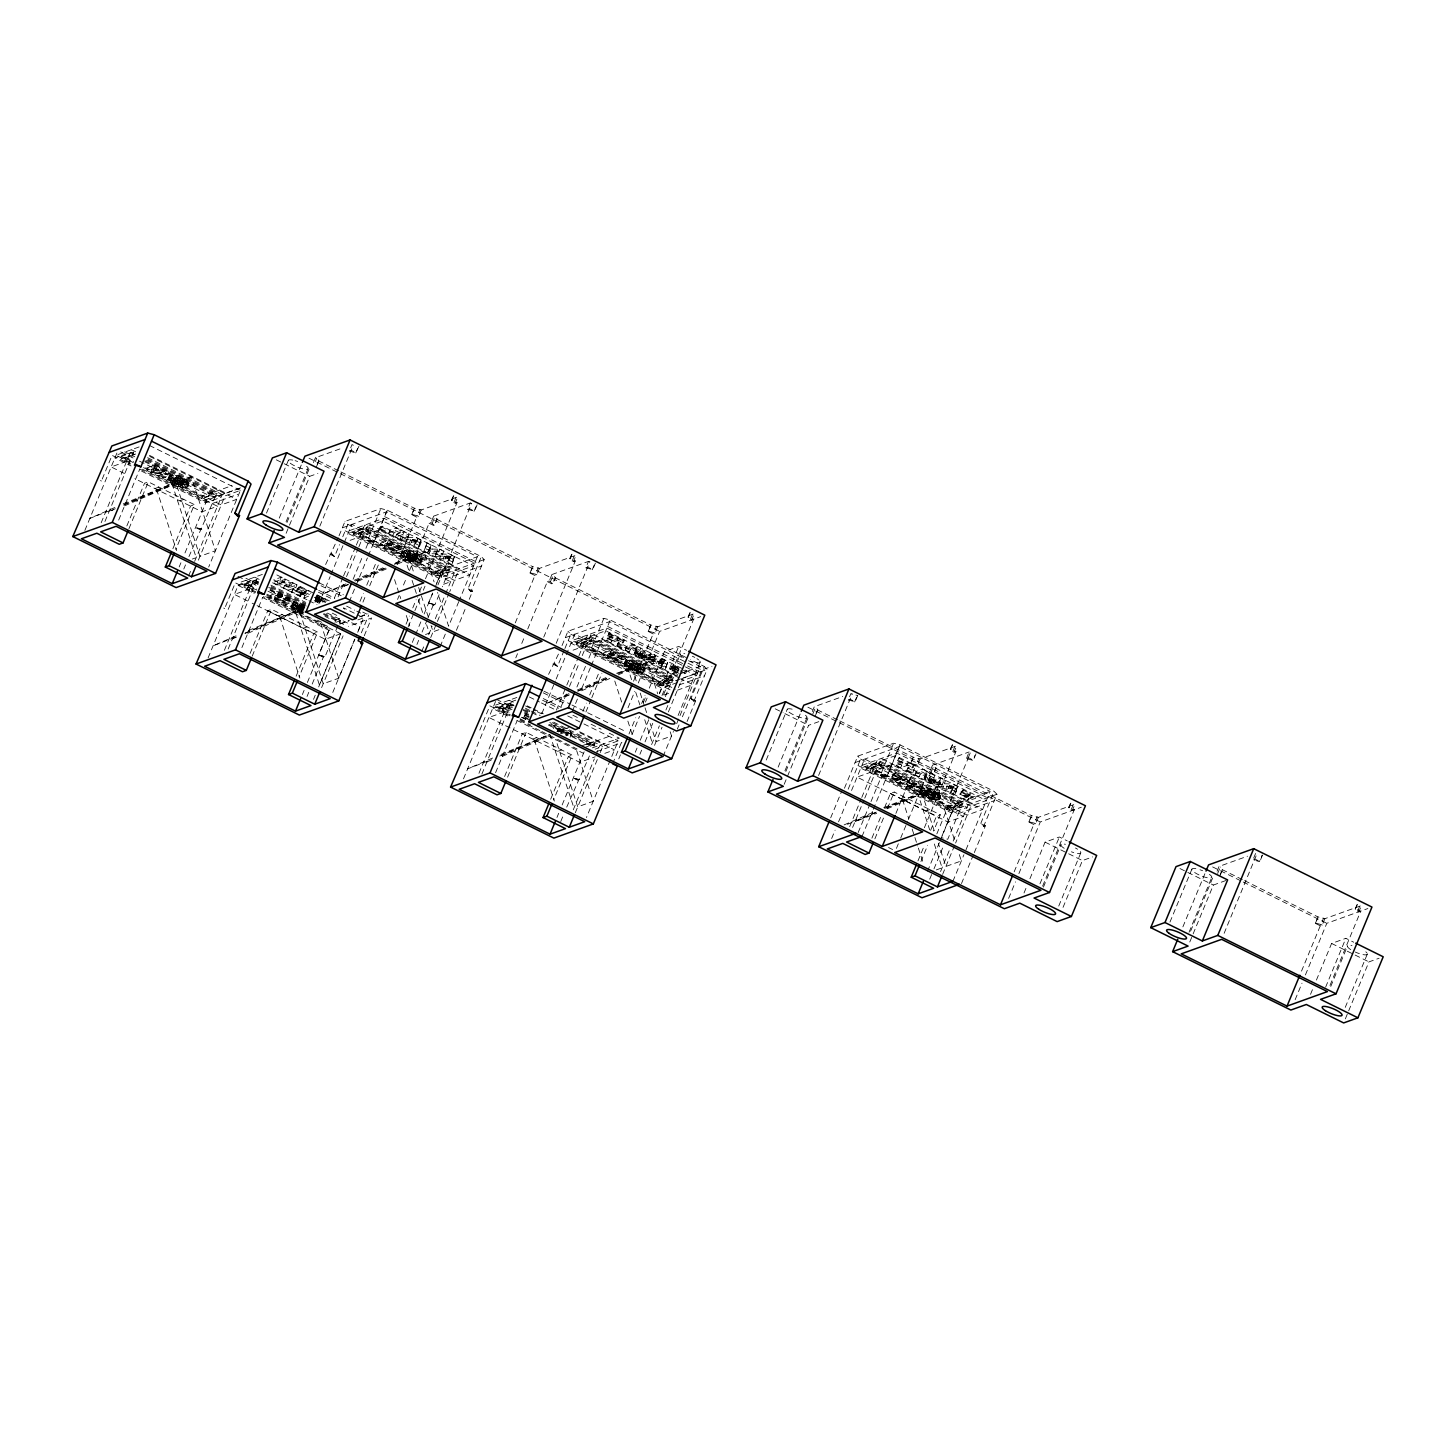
<?xml version="1.0" encoding="UTF-8"?>
<svg xmlns="http://www.w3.org/2000/svg" width="1456" height="1456" viewBox="0 0 1456 1456"><rect width="100%" height="100%" fill="white"/><g stroke="black" fill="none" stroke-linecap="round" stroke-linejoin="round"><path stroke-width="0.75" stroke-dasharray="5 3.75" d="M184.803 481.445L183.62 484.466C180.089 486.304 169.588 483.428 173.664 478.078C189.753 475.439 184.129 489.471 173.664 478.078M304.14 612.612C294.549 612.521 294.549 604.022 303.94 609.209M303.776 605.933C295.131 601.983 296.423 609.609 304.34 609.809M405.623 556.574C430.066 555.246 405.041 568.641 406.806 553.553C422.895 550.914 417.29 564.946 406.806 553.553M556.902 731.476C559.304 728.946 568.786 731.986 567.403 735.298M628.646 666.065L633.997 669.815L639.73 669.742C643.661 664.409 633.36 661.534 629.756 663.372L628.646 666.065L634.343 666.011L639.73 669.742M628.719 666.757L629.756 663.372M923.923 793.811C948.366 792.501 923.341 805.896 925.106 790.808C941.195 788.169 935.571 802.201 925.106 790.808M183.62 484.466L178.233 480.717L172.536 480.771M640.913 666.739L636.199 667.43L629.702 663.681M423.969 551.205L426.954 542.942L431.067 545.054L427.918 551.97L438.638 551.933L442.624 554.044L443.771 551.278L430.266 550.932L425.116 548.439L423.969 551.205L429.138 553.644L442.624 554.044M426.954 542.942L424.715 550.623M418.218 548.257L421.112 540.158L416.38 537.701L402.693 537.355L401.583 540.049L414.651 544.708L413.995 546.182L418.218 548.257L420.529 540.758M429.192 550.75L431.085 544.981M451.76 564.837L454.654 556.72L449.922 554.263L436.236 553.917L435.107 556.611L439.53 558.795L443.134 558.776L451.76 564.837L454.072 557.32M665.064 669.687L666.175 666.994L661.97 664.901L660.842 667.594L665.064 669.687L667.576 662.48L662.862 660.023L649.176 659.659L662.243 664.336M666.156 667.048L667.958 661.588L663.226 659.113L649.522 658.84L662.553 663.572L664.3 661.424L659.022 661.825M954.863 794.557L957.757 786.458L953.043 784.001L939.338 783.637L952.424 788.297L951.769 789.771L955.991 791.864L954.863 794.557L950.659 792.483L951.296 791.008L938.228 786.349L939.975 782.054L945.654 780.471L944.525 783.182C937.664 788.988 913.968 777.595 930.566 772.99L929.438 775.702L924.196 777.704M955.991 791.864L957.174 787.059M634.252 653.253L639.639 650.814L644.098 653.034L645.226 650.322C632.723 651.706 647.829 658.13 651.105 653.125L655.837 655.6L654.727 658.294C647.72 664.1 624.424 652.743 640.749 648.12L639.639 650.814M635.508 650.14C639.293 655.855 649.194 659.022 655.837 655.6M924.069 778.123L925.306 775.011M102.229 479.06L112.057 455.346L130.203 464.3M84.867 530.421L117.991 450.432M133.752 452.052L121.157 456.583L120.047 459.277L132.642 454.763M130.549 463.354L124.342 460.387L125.453 457.694L135.681 454.017M101.174 522.777L131.44 449.704L137.501 452.689M104.941 521.503L134.134 451.032M118.682 520.083L139.849 468.887M147.839 467.594L146.728 470.288L154.245 467.594L158.431 469.797L159.541 467.103L155.373 464.883L147.839 467.594L151.915 469.615L164.328 471.38L163.218 474.074L157.685 475.712L158.813 473.018L164.328 471.38M126.836 525.98L144.526 483.246L148.33 481.881L194.394 504.631L175.848 549.385M151.915 469.615L150.805 472.308L163.218 474.074M128.947 528.674L148.33 481.881M168.805 478.041C216.58 487.487 158.74 494.348 171.007 472.745L163.218 475.184L162.107 477.896L169.897 475.457L165.438 473.127L152.734 471.38L153.863 468.686L159.541 467.103M154.245 467.594L155.373 464.883M165.438 473.127L166.566 470.434L171.007 472.745M167.931 478.897C170.552 470.215 192.356 478.951 187.951 486.832M168.041 479.497L169.296 475.712M168.532 480.207L170.88 475.147M169.387 481.026L170.516 478.332L169.151 476.804M170.953 477.823L172.081 475.129M170.643 481.936L171.753 479.242L170.516 478.332M172.372 477.968L173.501 475.275M172.463 481.099L173.592 478.387M172.263 482.919L175.102 475.602M172.955 481.9L174.065 479.206M173.519 482.391L175.557 477.386M175.23 480.098L176.868 476.094M174.338 482.919L175.466 480.225M174.283 483.974L175.393 481.281L171.753 479.242M176.14 480.189L177.25 477.495M175.43 483.501L176.558 480.808M177.141 480.407L178.797 476.749M176.394 484.957L177.814 481.39M178.233 480.717L179.361 478.023M177.887 484.52L178.997 481.827M179.416 481.153L180.835 477.568M178.433 485.776L180.089 482.136M180.69 481.736L181.818 479.042M179.98 485.048L181.108 482.336M181.836 481.263L182.965 478.569M180.362 486.45L182.91 479.625M181.691 485.139L183.747 480.152M183.201 483.337L184.311 480.644M182.146 486.941L184.967 479.625M183.547 483.774L184.675 481.081M183.747 487.269L184.876 484.575L189.335 483.647M185.494 483.301L186.605 480.607M185.185 487.414L186.295 484.721M186.732 484.211L187.86 481.517M186.386 487.396L187.496 484.702M187.606 485.03L188.716 482.336M187.314 487.196L189.207 483.046M172.882 548.73L190.59 505.996L194.394 504.631M217.144 493.256L204.55 497.77L203.421 500.482L216.016 495.95L217.144 493.256L147.984 459.095M179.179 566.948L180.908 562.78M184.985 552.952L209.518 493.711L231.959 485.631M212.849 492.146L202.621 495.804L201.51 498.516L211.721 494.84L212.849 492.146L147.857 460.041M183.802 569.005L185.513 564.873M188.934 556.611L215.142 496.987L240.477 487.887M188.57 576.012L191.173 569.751M194.631 561.397L222.295 494.585M198.38 560.16L224.988 495.914L240.44 490.363L208.681 567.039M225.48 606.533L235.308 582.8L255.492 592.774M266.503 513.094L288.415 460.187M208.081 657.948L238.129 585.421L253.581 579.87L257.603 581.854M257.002 579.524L244.408 584.056L243.279 586.75L255.874 582.218M255.765 591.791L247.593 587.86L248.703 585.166L258.913 581.49M224.388 650.322L253.581 579.87M279.261 518.136L301.501 464.446M228.192 648.957L257.366 578.505M257.803 584.184L258.549 582.382L248.321 586.058M286.049 521.812L307.962 468.905M286.978 522.486L310.019 466.903M313.44 462.553L315.424 457.73L341.869 448.23M315.351 461.552L316.68 458.349L315.424 457.73M286.14 533.296L309.728 476.33L317.881 473.4M317.171 464.082L318.973 460.697L316.68 458.349M316.316 467.121L318.973 460.697M241.914 647.556L262.517 597.815M271.089 595.067L269.979 597.761L277.495 595.049L281.681 597.269L282.792 594.558L278.606 592.355L271.089 595.067L275.166 597.069L287.578 598.853L286.468 601.546L280.935 603.184L282.045 600.473L287.578 598.853M277.805 581.927L273.728 579.907L281.245 577.195L285.431 579.415L284.302 582.109L280.134 579.907L272.6 582.6L276.676 584.62L277.805 581.927L290.217 583.692L289.107 586.386L283.574 588.024L284.684 585.33L290.217 583.692M279.752 580.999L292.438 582.746L296.897 585.075L295.768 587.769L291.327 585.439L278.624 583.692L279.752 580.999L285.431 579.415M280.134 579.907L281.245 577.195M250.086 653.453L267.777 610.719L271.58 609.354L317.626 632.104L299.099 676.858M275.166 597.069L274.056 599.781L286.468 601.546M252.197 656.146L271.58 609.354M306.197 606.024L288.688 600.6L275.985 598.853L277.113 596.141L282.792 594.558M277.495 595.049L278.606 592.355M283.574 588.024L287.979 590.208L289.107 587.496L296.897 585.075M291.327 585.439L292.438 582.746M291.164 606.369L294.258 600.218L286.468 602.657L285.34 605.35C293.566 598.07 294.694 610.683 304.723 611.211L303.612 613.922L293.894 609.409L291.291 606.97L292.547 603.184M358.904 446.337L355.774 452.943L349.367 450.996L352.024 444.571L353.28 445.19L319.701 526.508M291.491 591.937L293.384 588.661L301.447 592.628L303.667 591.737L302.557 594.448L300.318 595.34L291.491 591.937L303.849 598.034L309.837 595.686M288.688 600.6L289.799 597.906L294.258 600.218M292.274 591.354L293.384 588.661M295.932 591.172L298.098 588.097L304.723 591.373L306.67 590.827L305.56 593.538L303.612 594.066L295.932 591.172L302.557 594.448M296.988 590.79L298.098 588.097M305.56 593.538L297.898 589.753L299.008 587.041L310.801 591.919M291.291 606.97L292.401 604.276M300.136 586.641L297.898 589.753M355.774 452.943L357.776 448.12M291.782 607.68L294.112 602.62M292.638 608.499L293.748 605.805M292.055 605.514L294.203 605.296L295.313 602.584M293.894 609.409L295.004 606.697M294.203 605.296L295.623 605.441L296.733 602.748M300.318 595.34L301.447 592.628M300.864 595.049L301.993 592.355M295.714 608.553L296.897 605.55M295.859 608.936L298.353 603.075M295.513 610.392L297.315 606.661M296.769 609.846L298.808 604.859M303.612 594.066L304.723 591.373M298.48 607.552L300.118 603.567M297.588 610.392L298.698 607.68M304.686 593.684L305.796 590.972M297.534 611.447L298.644 608.754M299.39 607.662L300.5 604.968M303.849 598.034L304.959 595.34L310.965 592.992M298.68 610.974L299.809 608.28M300.391 607.862L301.501 605.168M295.623 605.441L300.937 606.915L302.047 604.222M299.954 611.556L301.064 608.845M299.645 612.43L300.755 609.736M301.483 608.189L302.593 605.478M301.137 611.993L302.247 609.281M302.666 608.626L304.086 605.041M301.683 613.249L303.339 609.609M325.616 564.528L338.229 537.755M339.048 535.772L344.981 521.448L380.871 508.544L387.332 510.201L481.299 556.629L484.175 559.577L470.87 591.7L467.995 588.752L481.299 556.629M314.259 597.451L315.552 597.852L316.68 595.158L327.982 600.491L322.286 602.129M315.37 599.726L316.826 596.669L318.755 596.887L322.286 598.434L321.175 601.128L318.518 601.91L315.37 599.726L321.175 601.128M315.77 600.272L316.48 597.015M318.609 599.581L315.679 600.636L314.569 603.33L317.481 602.274L318.609 599.581L315.297 597.815M316.516 599.326L318.081 595.686M329.893 554.208L334.571 556.52L339.485 544.653M342.761 536.754L347.875 524.397L344.981 521.448M316.862 601L318.755 596.887M325.634 602.529L318.5 599.017L319.61 596.305M318.882 600.036L319.992 597.324M318.518 601.91L319.647 599.199L322.286 598.434M318.882 603.821L330.112 576.667M330.985 574.574L343.452 544.471M344.308 542.415L351.806 524.306L444.881 570.315L445.991 567.622L435.763 571.28L358.613 533.169L357.484 535.863L450.614 581.745L440.95 585.221M320.138 601.328L321.248 598.634M320.611 600.837L321.721 598.125M321.667 600.491L322.795 597.797M322.832 601.073L323.96 598.38M324.215 601.783L325.343 599.089M354.299 532.059L353.189 534.752L365.784 530.239L449.176 571.425L450.286 568.714L366.894 527.527L354.299 532.059L437.692 573.245L450.286 568.714M296.132 676.203L313.823 633.469L317.626 632.104M334.316 598.252L342.979 577.377M343.561 575.939L355.482 547.147M356.338 545.09L364.601 525.179L458.13 571.389L473.582 565.838L382.728 520.957L367.276 526.508M338.12 596.887L343.307 584.366M346.528 576.612L358.012 548.857M358.886 546.783L368.404 523.814L459.259 568.695L449.74 591.664M326.672 627.936L327.418 626.153M337.719 626.062L325.088 656.583L323.305 657.238L318.646 654.927L329.274 629.229L263.299 596.632M302.375 694.548L304.086 690.399M307.38 682.464L328.983 630.302L332.842 628.919M387.332 510.201L374.028 542.324L367.567 540.667L380.871 508.544M334.971 622.313L336.081 619.601M353.098 579.27L362.508 556.538M365.929 548.293L369.351 540.03L374.028 542.324M307.052 696.459L308.763 692.328M312.185 684.083L323.305 657.238M339.266 623.423L340.395 620.711L326.144 613.686M349.24 601.783L355.3 587.168M356.174 585.075L367.403 557.921M368.277 555.846L386.513 511.82L477.368 556.702L459.659 599.49M380.18 529.474L382.073 526.198L390.062 530.148L396.341 527.8L401.164 530.312L400.054 533.005L392.538 535.59L380.18 529.474L382.073 526.198M265.647 596.669L340.704 633.742L319.465 685.121L295.277 611.302L248.557 630.43M313.531 699.353L315.242 695.204M318.682 686.923L342.706 628.883M380.999 543.07L379.87 545.763L387.405 543.07L391.573 545.272L392.701 542.578L388.515 540.358L380.999 543.07L385.076 545.09L397.488 546.855L396.36 549.549L390.845 551.187L391.955 548.493L397.488 546.855M321.612 687.632L343.088 635.817M359.978 601.455L363.363 593.32M366.73 585.185L375.994 562.799M380.962 528.91L388.952 532.841L390.062 530.148M385.076 545.09L383.947 547.784L396.36 549.549M362.944 602.129L365.474 596.014M369.678 585.84L378.96 563.472M387.405 543.07L388.515 540.358M401.073 554.372C403.64 545.509 425.552 554.536 421.093 562.307C413.886 563.727 394.685 557.921 404.149 548.22L396.378 550.659L395.249 553.371L403.039 550.932L398.598 548.603L385.895 546.855L387.005 544.162L392.701 542.578M392.538 535.59L394.503 532.332L401.164 530.312M388.952 532.841L395.231 530.494L396.341 527.8M395.559 537.064L396.669 534.37L404.186 531.677L409.009 534.188L407.88 536.882L400.091 539.321L395.559 537.064L403.075 534.37L407.88 536.882M304.868 607.844L299.081 609.937L323.214 683.774L338.72 678.205L354.864 639.148M358.249 630.921L359.96 626.826L348.111 620.966M332.769 692.437L356.811 634.397M357.666 632.323L363.672 617.817L343.489 607.844M361.361 632.832L368.732 615.051M400.091 539.321L401.219 536.609L409.009 534.188M403.075 534.37L404.186 531.677M421.221 509.982L418.564 516.407L416.653 517.098L411.684 514.623L414.341 508.199L421.221 509.982L457.821 496.824L455.164 503.248L451.615 500.282L453.599 495.459M411.684 514.623L414.814 508.035M398.598 548.603L399.708 545.909L404.149 548.22M364.255 635.781L371.608 617.981L348.403 626.335M405.987 542.233L407.116 539.521L410.701 539.503L415.761 542.014L413.995 546.182M397.033 564.455L416.653 517.098M412.157 514.459L417.308 515.788L419.983 509.363M401.674 555.682L402.184 551.678M401.965 553.517L404.022 550.623M402.548 556.501L403.658 553.808L402.802 552.989M402.893 553.316L405.223 550.605M409.591 542.214L410.701 539.503M403.785 557.411L404.914 554.718L403.658 553.808M404.095 553.298L405.532 553.444L406.643 550.75M411.429 542.196L412.539 539.503L417.836 539.102L414.96 543.943L411.429 542.196L416.725 541.796M405.751 556.938L408.244 551.078M405.423 558.394L407.225 554.681M406.679 557.866L408.699 552.861M408.39 555.573L410.028 551.569M407.498 558.394L408.608 555.701M414.214 542.123L415.342 539.43M407.425 559.45L408.554 556.756L404.914 554.718M401.583 540.049L415.269 540.394L416.38 537.701M409.282 555.664L410.41 552.971M408.59 558.977L409.7 556.283M410.283 555.883L411.411 553.171M414.96 543.943L417.836 539.102M405.532 553.444L410.829 554.918L411.957 552.224M409.555 560.433L410.974 556.847M411.393 556.192L412.503 553.498M411.029 559.996L412.157 557.302M412.576 556.629L413.995 553.043M411.593 561.252L412.703 558.558L419.437 560.196L422.477 559.122M412.121 560.305L413.249 557.612M413.85 557.211L414.96 554.518M419.419 543.452L421.112 540.158M413.14 560.524L414.25 557.812M397.543 599.435L399.253 595.304M403.512 585.021L406.078 578.833M409.482 570.606L429.101 523.232L431.012 522.558L434.561 525.525L437.219 519.1L433.67 516.134L431.012 522.558M414.942 557.794L416.07 555.1M413.522 561.925L415.16 557.921M414.851 560.615L416.889 555.628M416.343 558.813L417.472 556.119M421.348 561.816L416.998 557.794L418.127 555.1M415.288 562.416L417.817 556.538M416.762 559.923L417.945 556.92M432.25 523.177L434.907 516.753M416.907 562.744L418.018 560.05M418.636 558.776L419.747 556.083M418.327 562.89L419.437 560.196M419.892 559.686L421.002 556.993M429.101 523.232L434.088 525.689L437.219 519.1M419.528 562.871L420.638 560.178M420.748 560.505L421.876 557.794M420.475 562.671L422.367 558.522M421.093 562.307L422.222 559.614M427.918 551.97L430.339 547.984M429.138 553.644L430.284 550.878M451.615 500.282L454.745 493.675M453.908 502.629L456.583 496.205M406.042 624.205L409.409 616.07M412.776 607.916L416.143 599.781M419.528 591.646L422.04 585.549M425.498 578.76L457.057 502.557L452.088 500.1M438.638 551.933L439.785 549.167L443.734 551.351M408.153 626.899L414.05 612.667M414.887 610.628L419.947 598.416M423.314 590.281L425.006 586.204M439.53 558.795L440.64 556.083L444.244 556.065L449.303 558.576L447.538 562.744M435.763 571.28L434.652 573.992L444.881 570.315M443.134 558.776L444.244 556.065M437.692 573.245L436.582 575.957L449.176 571.425M444.972 558.758L446.082 556.065L451.378 555.664L448.503 560.505L444.972 558.758L450.25 558.358M439.075 594.703L434.98 604.604L433.196 605.241L428.537 602.93L432.632 593.047M436.727 583.164L441.841 570.807L448.284 572.463L442.351 586.804M412.321 642.424L414.924 636.163M415.579 634.598L420.966 621.548M424.096 614.032L433.087 592.319M435.162 587.296L442.66 569.187L477.368 556.702M477.149 504.741L474.492 511.165L467.613 509.4L470.27 502.975L474.947 504.468M447.756 558.685L448.867 555.992M435.107 556.611L448.812 556.956L449.922 554.263M437.947 584.912L471.507 503.594M448.175 561.27L451.378 555.664M416.944 644.48L418.655 640.349M422.076 632.086L427.209 619.692M428.064 617.635L433.196 605.241M452.943 560.014L454.654 556.72M474.019 511.347L476.003 506.524M421.712 651.487L424.315 645.226M428.646 634.78L432.104 626.426M435.308 618.745L444.662 596.141M445.518 594.084L455.455 570.06M430.703 637.601L448.867 593.739M440.112 646.664L445.299 634.124M458.804 601.546L448.612 626.207L437.564 592.465M456.401 630.284L465.811 607.571M469.232 599.308L472.654 591.045L467.995 588.752M539.466 568.386L536.809 574.811L534.898 575.502L529.929 573.027L532.587 566.602L539.466 568.386L576.066 555.227L573.409 561.652L569.842 558.685L571.844 553.862M529.929 573.027L533.06 566.439M515.278 622.859L534.898 575.502M530.403 572.863L535.553 574.192L538.21 567.767M463.499 778.851L495.768 700.955M515.788 657.839L517.499 653.708M521.758 643.425L524.324 637.237M527.727 629.01L547.347 581.636L549.24 580.962L552.807 583.929L555.464 577.504L551.915 574.538L549.24 580.962M550.495 581.581L553.153 575.156M511.529 702.575L498.898 707.161L497.806 709.8L510.419 705.268M547.347 581.636L552.315 584.093L555.464 577.504M502.12 710.91L503.23 708.217L513.458 704.54L512.33 707.234L502.12 710.91L510.31 714.841M478.951 773.3L509.218 700.227L513.258 702.211M569.842 558.685L572.991 552.079M481.863 774.082L511.911 701.555L515.77 700.154M572.153 561.033L574.811 554.609M543.743 637.164L575.302 560.96L570.315 558.503M495.586 772.681L517.044 720.866M523.705 717.28L525.871 714.204L523.705 717.28L530.312 720.556M595.395 563.144L592.719 569.569L585.84 567.804L588.515 561.379L593.193 562.871M556.192 643.315L589.753 561.998M504.613 776.503L522.304 733.769L526.107 732.404L572.172 755.154L553.626 799.908M548.584 674.346L558.74 653.507M592.246 569.751L594.248 564.928M507.58 777.158L526.107 732.404M562.016 645.59L567.949 631.267L603.84 618.363L610.282 620.019L688.269 658.549M552.861 664.027L557.521 666.338L564.073 650.523M564.892 648.539L570.843 634.215L567.949 631.267M541.832 713.64L555.337 681.026M556.192 678.969L574.774 634.124L667.831 680.134L668.959 677.44L658.731 681.099L581.563 642.988L580.453 645.681L673.564 691.564M577.268 641.878L576.139 644.571L588.752 640.058L672.126 681.244L673.254 678.532L589.862 637.346L577.268 641.878L660.66 683.064L673.254 678.532M556.41 710.164L565.929 687.196M566.803 685.103L578.032 657.966M578.906 655.873L587.551 634.998L675.038 678.205M561.088 706.706L568.623 688.488M569.478 686.431L578.851 663.827M582.254 655.6L591.354 633.633L676.148 675.511M553.407 728.601L554.518 725.907L552.898 726.107M560.178 729.165L558.412 728.673L557.284 731.367L559.068 731.858L560.178 729.165L562.107 729.82L569.915 733.678L572.372 737.209M590.535 650.486L592.319 649.849L596.978 652.142L590.535 650.486L603.84 618.363M576.922 687.014L585.476 666.357M588.897 658.112L592.319 649.849M560.451 733.478L562.107 729.82M561.543 733.788L562.653 731.094M564.145 730.657L563.035 733.351L560.997 732.532M572.208 711.602L577.395 699.062M590.372 667.74L580.671 691.163L609.864 678.496M591.227 665.665L610.282 620.019M565.929 735.935L567.039 733.242M607.571 635.944L609.809 632.832L607.571 635.944L612.594 638.42L613.722 635.726L608.681 633.233M607.443 637.983L611.975 640.221L618.236 637.965L624.442 640.076L623.332 642.769L617.126 640.658L610.865 642.915L606.333 640.676L607.443 637.983L613.722 635.726M568.277 732.696L567.167 735.389L565.146 734.334M603.949 652.889L602.839 655.582L610.355 652.889L614.541 655.091L615.651 652.397L611.484 650.177L603.949 652.889L608.026 654.909L620.438 656.674L619.328 659.368L613.795 661.006L614.923 658.312L620.438 656.674M570.042 737.282L571.171 734.588M610.865 642.915L611.975 640.221M582.946 711.274L586.313 703.139M589.68 695.003L598.962 672.617M608.026 654.909L606.915 657.602L619.328 659.368M585.913 711.948L590.954 699.735M591.809 697.697L601.91 673.291M624.042 664.191L627.117 658.039L619.328 660.478L618.218 663.19C633.196 655.619 618.127 665.647 628.373 668.213C632.741 670.47 637.455 672.781 642.496 672.69C650.905 665.647 632.195 659.932 626.044 660.642L621.548 658.421L608.845 656.674L609.973 653.981L615.651 652.397M610.355 652.889L611.484 650.177M550.659 799.253L568.368 756.519L572.172 755.154M617.126 640.658L618.236 637.965M616.707 645.791L618.6 642.515L626.571 646.464L632.869 644.116L637.673 646.628L636.563 649.321L629.065 651.906L616.707 645.791L618.6 642.515M622.203 643.17L623.332 640.476M621.548 658.421L622.677 655.728L627.117 658.039M617.471 645.226L625.461 649.158L626.571 646.464M556.956 817.471L558.685 813.285M562.143 804.95L584.639 750.659M629.065 651.906L631.012 648.648L637.673 646.628M624.151 664.791L625.407 661.006M625.461 649.158L631.74 646.81L632.869 644.116M624.642 665.501L625.261 662.098M624.915 663.335L626.972 660.442M560.724 821.584L563.29 815.378M566.712 807.134L589.443 755.919M625.498 666.32L626.626 663.627L625.752 662.808M625.862 663.135L628.173 660.423M626.753 667.23L627.864 664.537L626.626 663.627M627.063 663.117L628.482 663.263L629.611 660.569M628.373 668.213L631.212 660.897M634.871 652.525L635.999 649.831M629.065 667.194L630.175 664.5M634.47 653.744L635.599 651.05M629.629 667.685L631.667 662.68M634.998 654.326L636.108 651.633M631.34 665.392L632.978 661.388M635.799 654.982L636.927 652.288M630.448 668.213L631.576 665.519M630.393 669.269L631.504 666.575L627.864 664.537M632.25 665.483L633.36 662.789M636.873 655.691L638.001 652.998M573.264 809.827L594.394 758.849M595.977 754.991L600.072 745.09M631.54 668.795L632.668 666.102M633.251 665.683L634.907 662.043M657.693 626.79L655.036 633.214L653.143 633.906L648.157 631.431L650.814 625.006L657.693 626.79L694.294 613.631L691.636 620.056L688.087 617.089L690.089 612.266M632.505 670.251L633.924 666.666M638.183 656.438L639.293 653.744M648.157 631.431L651.305 624.842M634.343 666.011L635.471 663.317M654.727 658.294L649.977 655.819C647.356 659.022 635.162 657.912 640.367 652.07M638.966 655.546L640.076 652.852M633.997 669.815L635.107 667.121M639.621 656.11L640.731 653.416M635.526 666.448L636.945 662.862M575.302 812.739L599.326 754.718M600.181 752.643L602.766 746.437L618.218 740.867L586.44 817.562M639.694 657.22L640.804 654.527M634.543 671.07L636.199 667.43M640.749 656.747L641.859 654.053M636.8 667.03L637.928 664.336M636.09 670.342L637.218 667.631M644.062 672.126L642.842 669.505L637.946 666.557L639.075 663.845M641.368 658.003L642.478 655.309M641.932 657.238L643.042 654.545M636.472 671.744L639.02 664.919M633.524 681.262L653.143 633.906M642.97 658.658L644.08 655.964M648.63 631.267L653.799 632.596L656.456 626.171M639.311 668.632L640.422 665.938M638.256 672.235L641.077 664.919M644.298 657.675L645.427 654.963M639.657 669.068L640.767 666.357M644.444 659.168L646.355 654.818M639.857 672.563L640.986 669.851L645.427 668.941M641.605 668.595L642.715 665.902M645.809 659.55L646.919 656.856M641.295 672.708L642.405 670.015M642.842 669.505L643.971 666.812M647.028 659.786L648.157 657.093M627.991 707.816L634.834 691.291M638.256 683.028L659.641 631.394L700.7 616.634M643.716 670.324L644.826 667.612M648.12 659.896L649.249 657.202M649.977 655.819L651.105 653.125M643.425 672.49L645.317 668.34M660.842 667.594L661.497 666.12L656.438 663.627L652.834 663.645L648.43 661.461L650.177 657.166M649.813 659.695L650.923 657.002M652.834 663.645L653.944 660.951M612.612 763.799L622.44 740.067M656.438 663.627L657.548 660.933M618.782 758.831L620.42 754.881M628.992 734.024L635.744 717.735M641.641 703.503L645.008 695.367M658.276 663.608L659.386 660.915L664.682 660.533L661.807 665.356L658.276 663.608L663.572 663.226M643.388 702.411L645.918 696.314M649.285 688.16L664.446 651.542L678.714 646.428L686.577 650.304M661.06 663.554L662.189 660.842M631.959 734.679L639.548 716.37M645.445 702.138L647.119 698.061M648.43 661.461L662.116 661.825L663.226 659.113M661.497 666.12L664.682 660.533M658.731 681.099L657.621 683.81L667.831 680.134M660.66 683.064L659.532 685.776L672.126 681.244M688.087 617.089L691.218 610.483M659.331 693.22L678.714 646.428M635.289 752.242L637.018 748.075M640.24 740.303L648.757 719.737M659.495 693.784L665.629 679.006L677.877 674.601M690.399 619.437L693.056 613.012M670.106 669.214L672.272 666.138L678.896 669.414L677.768 672.108L670.106 669.214L676.731 672.49L677.841 669.796L674.383 671.034L673.254 673.728L677.786 675.966M671.161 668.85L672.272 666.138M671.926 667.722L673.819 664.464L671.926 667.722L679.715 671.58M661.989 695.568L693.547 619.364L688.561 616.907M663.627 694.53L680.48 653.853M639.912 754.299L641.623 750.168M645.044 741.905L652.743 723.323M665.319 696.623L671.252 682.282L664.81 680.625L570.843 634.215M651.596 744.598L659.386 725.816M665.92 710.055L668.468 703.903M654.545 745.326L662.043 727.199M668.377 711.911L682.209 678.514L697.661 672.945L606.806 628.064L572.099 640.549L662.971 685.43L676.476 680.571M684.011 673.728L685.63 673.546L686.741 670.834L685.121 671.034M678.114 715.46L700.027 662.571M663.062 756.483L673.436 731.422M676.676 723.687L700.318 666.52L686.195 659.55M677.349 728.983L679.042 724.924M682.409 716.789L701.792 669.997L711.966 666.32M687.068 721.521L695.622 700.864L693.839 701.519L690.945 698.571L704.267 666.448L690.271 659.532M693.839 701.519L707.143 669.378L704.267 666.448M766.238 760.032L787.296 709.181M778.141 767.13L800.381 713.44M784.93 770.788L806.842 717.899M785.858 771.48L808.044 717.935M812.302 711.529L814.304 706.706L842.769 696.478M812.885 713.749L815.56 707.325L814.304 706.706M784.165 784.329L808.608 725.325L818.8 721.666M816.052 713.058L817.853 709.691L815.56 707.325M815.196 716.115L817.853 709.691M857.784 695.331L855.127 701.756L848.247 699.972L850.905 693.547L857.311 695.495M818.581 775.484L852.142 694.166M854.654 701.919L856.638 697.096M830.684 817.817L841.805 790.972M844.444 788.26L857.748 756.137L893.638 743.233L900.099 744.908L994.066 791.318L996.941 794.266L983.637 826.389L980.762 823.441L994.066 791.318M848.156 789.225L860.642 759.086L857.748 756.137M831.649 838.51L835.107 830.157M838.565 821.803L848.065 798.834M851.542 790.481L864.573 758.995L957.648 805.004L958.758 802.311L948.548 805.987L871.38 767.858L870.251 770.57L963.381 816.434L947.929 822.003L857.074 777.122L872.526 771.571M867.066 766.748L865.956 769.46L878.55 764.928L961.943 806.114L963.053 803.421L879.661 762.234L867.066 766.748L950.459 807.953L963.053 803.421M849.685 826.68L860.933 799.544M861.788 797.451L877.367 759.868L970.897 806.078L986.349 800.527L895.495 755.646L880.043 761.197M852.615 827.408L863.863 800.254M864.737 798.179L881.171 758.503L972.026 803.384L955.591 843.06M900.099 744.908L886.795 777.031L880.334 775.356L893.638 743.233M858.166 832.541L870.142 803.639M870.997 801.564L882.118 774.719L886.795 777.031M862.007 836.472L872.399 811.411M873.254 809.318L899.28 746.528L990.135 791.409L964.782 852.688M897.369 760.815L899.608 757.702L897.369 760.815L902.411 763.29L903.521 760.596L898.498 758.121M897.26 762.853L901.792 765.092L908.053 762.835L914.259 764.946L913.149 767.64L906.942 765.528L900.663 767.785L896.132 765.547L897.26 762.853L903.521 760.596M891.836 776.94L894.002 773.864L900.627 777.122L902.574 776.594L901.446 779.288L899.499 779.834L891.836 776.94L898.461 780.198L899.571 777.504L896.113 778.76L894.985 781.453L899.517 783.692L907.361 781.253L908.471 778.56L900.645 780.98L896.113 778.76M892.892 776.558L894.002 773.864M893.656 775.447L895.549 772.171L893.656 775.447L901.446 779.288M900.663 767.785L901.792 765.092M871.907 838.183L881.171 815.797M884.556 807.661L890.453 793.429L894.257 792.046L940.303 814.796L933.569 831.085M874.874 838.856L884.138 816.47M887.505 808.335L894.257 792.046M899.499 779.834L900.627 777.122M900.572 779.433L901.701 776.74M906.942 765.528L908.053 762.835M899.517 783.692L900.645 780.98M906.506 770.679L908.398 767.403L916.388 771.334L922.667 768.986L927.49 771.498L926.362 774.192L918.863 776.776L906.506 770.679L908.398 767.403M920.101 758.958L917.444 765.383L915.533 766.074L910.564 763.617L913.221 757.193L920.101 758.958L956.701 745.8L954.044 752.224L950.477 749.258L952.479 744.435M910.564 763.617L913.695 757.029M912.02 768.04L913.13 765.346M906.014 783.947L908.18 780.871L914.805 784.129L916.752 783.601L915.642 786.295L913.695 786.841L906.014 783.947L912.639 787.205L913.749 784.511L910.291 785.749L909.181 788.46L913.695 790.699L921.539 788.26L922.667 785.567L914.823 787.987L910.291 785.749M907.07 783.565L908.18 780.871M907.852 782.454L909.745 779.178L907.852 782.454L915.642 786.295M895.913 813.431L915.533 766.074M911.037 763.454L916.188 764.782L918.863 758.358M907.288 770.097L915.26 774.046L916.388 771.334M913.695 786.841L914.805 784.129M914.768 786.44L915.879 783.747M918.863 776.776L920.829 773.518L927.49 771.498M913.695 790.699L914.823 787.987M915.26 774.046L921.557 771.698L922.667 768.986M924.287 778.632L925.798 774.701M919.373 791.627C926.762 777.213 956.683 807.916 927.836 797.688C905.013 786.295 938.028 790.517 939.393 799.562M919.482 792.228L920.756 788.442M924.797 779.215L925.179 775.429M896.423 848.411L899.826 840.185M900.682 838.11L907.507 821.639M908.362 819.582L927.982 772.226L929.893 771.534L933.442 774.519L936.099 768.095L932.55 765.11L929.893 771.534M919.974 792.938L920.611 789.534M925.616 779.852L925.925 776.503M921.193 790.572L922.321 787.878M920.847 793.757L921.957 791.063L921.084 790.244M922.394 790.553L923.523 787.86M926.689 780.562L927.8 777.868L926.726 777.158M922.085 794.667L923.195 791.955L921.957 791.063M931.13 772.153L933.787 765.729M923.832 790.699L924.942 788.005M928 781.326L929.747 777.267L935.025 775.193L933.915 777.904C921.411 779.288 936.517 785.712 939.793 780.689L944.525 783.182M928.764 780.434L930.184 776.94M929.419 780.98L929.747 777.267M924.05 794.193L926.544 788.333M923.723 795.649L925.525 791.937M929.492 782.09L930.602 779.397L927.8 777.868M927.982 772.226L932.968 774.683L936.099 768.095M924.96 795.103L926.999 790.117M930.548 781.617L931.658 778.924L930.548 778.287M926.689 792.81L928.327 788.824M925.779 795.649L926.908 792.956M931.167 782.891L932.295 780.179L930.602 779.397M925.725 796.705L926.853 794.011L923.195 791.955M931.731 782.109L932.859 779.415L940.904 777.995L945.654 780.471M927.581 792.919L928.71 790.226M926.89 796.232L928 793.538M928.582 793.12L929.711 790.426M932.968 782.436L934.079 779.743M929.128 792.173L930.238 789.48M932.768 783.528L933.878 780.835L939.975 782.054M927.836 797.688L929.274 794.102M929.674 793.447L930.803 790.735M934.115 782.545L935.225 779.852M934.261 784.056L936.172 779.706M929.328 797.251L930.457 794.539M930.875 793.884L932.295 790.299M929.874 798.507L931.549 794.867M935.607 784.42L936.736 781.726M932.149 794.466L933.26 791.773M950.477 749.258L953.625 742.669M931.421 797.761L932.55 795.067M936.845 784.675L937.955 781.963M933.278 793.993L934.406 791.281M933.241 795.049L934.352 792.355M931.804 799.18L933.46 795.176M937.937 784.784L939.047 782.072M939.793 780.689L940.904 777.995M933.15 797.87L935.189 792.883M934.643 796.068L935.771 793.374M952.788 751.624L955.464 745.199M935.298 795.049L936.426 792.337M939.611 784.584L940.74 781.872M933.587 799.672L936.117 793.793M935.061 797.178L936.244 794.175M935.207 799.999L936.317 797.287L940.776 796.377M936.936 796.032L938.046 793.338M924.378 827.736L955.937 751.551L950.968 749.094M936.627 800.145L937.737 797.451M938.192 796.942L939.302 794.248M937.828 800.127L938.938 797.415M942.633 788.515L943.761 785.821M939.047 797.761L940.176 795.049M938.774 799.926L940.649 795.759M946.236 788.497L947.365 785.803M917.953 860.933L923.868 846.682M930.602 830.411L936.499 816.161L940.303 814.796M948.074 788.497L949.203 785.785L954.481 785.403L951.623 790.244L948.074 788.497L953.371 788.096M950.877 788.424L951.987 785.73M920.92 861.588L927.654 845.317M938.228 786.349L951.915 786.695L953.043 784.001M950.659 792.483L954.481 785.403M966.493 758.376L969.15 751.951L970.388 752.57L967.73 758.995L966.493 758.376L968.386 757.702L973.372 760.159L976.03 753.735M936.827 833.888L968.386 757.702M956.064 789.753L957.757 786.458M950.459 807.953L949.348 810.646L961.943 806.114M967.73 758.995L972.881 760.323L974.883 755.5M942.123 835.653L954.608 805.496L961.069 807.17L947.747 839.293L941.304 837.619M927.49 871.343L939.411 842.551M940.267 840.494L955.427 803.876L990.135 791.409M959.923 794.102L962.088 791.027L968.695 794.284L970.642 793.757L969.532 796.45L967.585 796.996L959.923 794.102L966.529 797.36L967.658 794.667L964.181 795.904L963.071 798.616L967.603 800.855L975.429 798.416L976.557 795.722L968.713 798.143L964.181 795.904M960.96 793.72L962.088 791.027M961.743 792.61L963.635 789.334L961.743 792.61L969.532 796.45M929.711 879.169L933.132 870.906M933.988 868.85L943.397 846.118M967.585 796.996L968.695 794.284M968.659 796.596L969.769 793.902M967.603 800.855L968.713 798.143M940.54 871.562L950.058 848.593M953.17 841.095L968.222 804.749M942.614 874.383L954.717 845.135M952.879 881.353L963.927 854.727M961.47 883.574L973.445 854.654M974.301 852.597L985.421 825.752L980.762 823.441M1038.346 817.362L1035.671 823.787L1033.778 824.478L1028.791 822.021L1031.467 815.597L1038.346 817.362L1074.947 804.203L1072.271 810.628L1068.722 807.661L1070.724 802.838M1028.791 822.021L1031.94 815.415M1014.159 871.835L1033.778 824.478M1029.265 821.857L1034.433 823.186L1037.091 816.761M1008.626 898.388L1015.469 881.863M1018.891 873.618L1040.276 821.985L1081.335 807.225M1024.023 892.983L1026.553 886.886M1029.92 878.751L1045.08 842.132L1059.349 837L1067.212 840.876M1068.722 807.661L1071.853 801.073M1039.966 883.792L1059.349 837M1071.034 810.027L1073.691 803.603M1042.623 886.14L1074.182 809.955L1069.195 807.498M1043.424 887.159L1061.115 844.425M1058.749 906.051L1080.661 853.143M1063.044 907.361L1082.427 860.569L1092.619 856.911M1169.951 922.103L1191.863 869.214M1182.891 926.853L1205.131 873.163M1189.024 932.259L1211.792 877.331M1190.608 931.203L1212.793 877.659M1217.07 871.252L1219.054 866.447L1247.519 856.201M1217.653 873.473L1220.31 867.048L1219.054 866.447M1189.77 942.014L1192.3 935.917M1193.137 933.878L1213.358 885.048L1227.626 879.915M1220.146 874.401L1222.621 869.414L1220.31 867.048M1219.946 875.839L1222.621 869.414M1253.671 858.094L1255.654 853.289L1256.91 853.889L1223.349 935.207M1262.534 855.054L1259.877 861.479L1254.908 859.022L1252.997 859.713L1259.404 861.661L1262.061 855.236M1324.851 918.7L1322.194 925.124L1320.283 925.798L1315.314 923.341L1317.971 916.916L1324.851 918.7L1361.451 905.541L1358.794 911.966L1355.245 908.999L1357.902 902.556M1315.314 923.341L1318.444 916.752M1301.518 971.116L1320.283 925.798M1315.787 923.177L1320.956 924.505L1323.613 918.081M1295.148 999.726L1301.992 983.2M1305.413 974.938L1326.798 923.304L1367.857 908.544M1310.527 994.321L1313.057 988.205M1316.424 980.07L1331.603 943.452L1345.854 938.319L1353.716 942.214M1355.245 908.999L1358.375 902.392M1325.633 987.15L1345.854 938.319M1357.556 911.347L1360.213 904.922L1361.451 905.541M1329.983 985.403L1360.687 911.274L1355.718 908.817M1330.766 986.44L1347.637 945.745M1345.253 1007.37L1367.166 954.463M1345.344 1018.872L1368.949 961.888L1379.123 958.23M415.761 542.014L415.124 543.488L419.346 545.563M662.607 663.426L661.588 665.811L665.811 667.885M416.689 540.103L416.088 541.25L412.539 539.503M450.232 556.665L449.613 557.812L446.082 556.065M663.536 661.515L662.899 662.735L659.386 660.915M953.352 786.386L952.734 787.532L949.203 785.785M638.82 655.091L644.098 653.034M618.218 643.425L617.453 644.007L629.811 650.104L637.309 647.52L632.486 645.026L626.207 647.374M114.878 507.489L89.872 518.354L113.659 509.181M123.214 503.867L172.026 483.829L196.214 557.648L192.338 559.049M124.069 504.65L172.026 483.829M115.315 508.726L109.073 511.438L112.931 510.055M123.669 505.105L191.227 476.931L215.415 550.75L199.927 556.319L175.776 482.482M124.506 505.887L191.227 476.931M345.946 583.874L323.014 593.83L346.801 584.657M354.281 580.252L383.474 567.585M355.137 581.035L386.422 567.458M394.758 563.836L405.187 559.304L408.626 569.86M348.512 584.184L342.269 586.895L348.057 584.821M356.866 580.562L386.04 567.895M394.394 564.273L424.424 552.388L434.106 581.909M357.703 581.344L386.896 568.677M397.324 564.145L424.424 552.388M236.036 635.853L213.104 645.809L236.891 636.636M245.245 633.014L295.277 611.302M236.527 637.091L232.359 638.893L236.218 637.51M244.863 633.469L299.081 609.937M247.811 633.342L304.104 608.899M568.914 693.693L545.964 703.648L569.751 694.457M577.249 690.071L606.442 677.404M578.105 690.854L609.372 677.277M617.708 673.655L628.137 669.123L631.595 679.679M569.387 694.912L565.219 696.714L569.078 695.331M577.741 691.291L609.008 677.713M619.437 673.182L647.392 662.207L657.748 693.839M618.199 674.874L647.392 662.207M492.656 758.012L467.631 768.859L491.418 759.686M500.991 754.39L549.804 734.352L573.992 808.171M499.772 756.064L549.804 734.352M491.054 760.141L486.886 761.943L490.745 760.56M501.483 755.609L547.347 735.699M502.338 756.392L550.295 735.571M558.631 731.949L569.059 727.436M844.116 824.897L875.402 811.32M883.737 807.698L917.953 793.993L929.692 829.865M876.239 812.102L847.374 824.351M884.593 808.48L917.953 793.993M875.875 812.539L855.036 821.603L876.73 813.322M886.304 808.025L937.191 787.077L955.154 841.914M887.159 808.808L937.191 787.077M139.103 446.937L115.989 455.255L130.13 462.244M124.342 460.387L132.514 457.457M126.599 461.388L111.147 466.939L126.945 474.747M158.431 469.797L152.734 471.38M155.119 488.488L158.922 487.105M179.998 500.773L183.802 499.408M239.621 488.361L206.861 500.136L144.271 469.214M349.367 450.996L351.278 450.304L356.247 452.761M212.485 503.43L237.819 494.312M342.324 527.873L386.513 511.82M353.935 532.969L366.53 528.437L449.922 569.624L437.328 574.155M358.613 533.169L368.823 529.493L367.713 532.186L357.484 535.863M358.231 534.079L368.459 530.403M350.095 540.34L359.741 536.864M455.164 503.248L457.057 502.557M262.353 574.41L239.239 582.728L255.401 590.699M433.67 516.134L470.27 502.975M244.026 584.948L256.62 580.434M367.567 540.667L369.351 540.03M247.593 587.86L255.765 584.93M467.613 509.4L469.505 508.708L474.492 511.165M249.85 588.861L234.398 594.412L250.195 602.22M284.302 582.109L278.624 583.692M391.573 545.272L385.895 546.855M287.979 590.208L295.768 587.769M281.681 597.269L275.985 598.853M395.522 562.78L405.187 559.304M278.351 615.943L282.155 614.578M435.399 572.19L445.627 568.513M484.175 559.577L440.003 575.611L349.149 530.73L383.838 518.263L474.692 563.126M303.248 628.246L307.052 626.881M445.627 578.887L481.517 566.002M334.807 620.438L340.922 618.236M336.19 622.222L340.395 620.711M340.504 623.714L348.949 620.675M359.505 616.871L367.949 613.831M339.758 624.133L349.349 620.675M360.942 616.507L364.801 615.124L356.72 611.138M357.885 619.91L363.672 617.817M340.704 633.742L325.252 639.293L252.179 603.203M470.87 591.7L472.654 591.045M573.409 561.652L575.302 560.96M551.915 574.538L588.515 561.379M585.84 567.804L587.751 567.112L592.719 569.569M425.498 634.525L429.356 633.123L426.608 624.697M438.929 629.684L433.124 631.777L431.049 625.443M565.292 637.692L609.463 621.639L684.174 658.549M590.244 636.327L605.678 630.776L696.55 675.657L681.099 681.208M576.885 642.788L589.498 638.256L672.872 679.442L660.278 683.974M581.563 642.988L591.791 639.311L590.663 642.005L580.453 645.681M581.199 643.898L591.409 640.221M573.063 650.159L582.709 646.682M606.333 640.676L612.594 638.42M691.636 620.056L693.547 619.364M614.541 655.091L608.845 656.674M516.88 697.46L493.766 705.778L509.928 713.749M498.553 707.998L511.147 703.466M502.866 709.108L513.076 705.432M504.377 711.911L488.925 717.462L579.779 762.343L595.231 756.792M508.18 710.546L512.039 709.163M616.561 673.291L628.137 669.123M673.254 673.728L676.731 672.49M679.916 673.873L700.318 666.52M658.367 682.009L668.577 678.332M675.475 680.771L707.143 669.378M677.295 682.573L661.843 688.124L570.989 643.243L586.44 637.692L673.254 680.571M679.151 684.921L704.486 675.821M532.896 738.993L536.7 737.628M557.466 731.604L567.13 728.127M663.918 695.04L669.705 692.947M677.368 690.199L692.819 684.648L680.971 678.787M557.775 751.296L561.579 749.931M582.436 745.599L590.626 742.651L589.498 745.363L546.855 724.287M586.513 744.198L590.59 742.724M587.296 744.234L611.793 735.426M584.402 747.601L594.922 743.761L593.793 746.473L549.058 724.36M590.353 746.182L594.539 744.671L549.804 722.558M592.355 747.874L619.328 738.174L609.227 733.187M595.104 749.185L598.962 747.802L548.985 723.177M596.596 751.66L621.93 742.56M604.822 753.334L614.487 749.876L576.958 731.331M848.247 699.972L850.14 699.299L855.127 701.756M855.091 762.562L899.28 746.528M866.702 767.658L879.297 763.126L962.689 804.313L950.095 808.844M871.38 767.858L881.59 764.182L880.48 766.893L870.251 770.57M870.997 768.768L881.226 765.092M896.132 765.547L902.411 763.29M880.334 775.356L882.118 774.719M954.044 752.224L955.937 751.551M932.55 765.11L969.15 751.951M894.985 781.453L898.461 780.198M909.181 788.46L912.639 787.205M901.027 798.652L904.831 797.287M925.925 810.937L929.729 809.572M963.071 798.616L966.529 797.36M948.165 806.879L958.394 803.202M947.419 808.681L957.648 805.004M996.941 794.266L952.77 810.3L861.916 765.419L896.605 752.952L987.477 797.833M958.394 813.595L994.284 800.691M983.637 826.389L985.421 825.752M1072.271 810.628L1074.182 809.955M936.317 869.905L942.123 867.831L933.842 842.514M684.757 671.944L686.377 671.744L680.844 668.996M429.047 549.258L432.45 549.021M432.414 549.094L439.785 549.167M153.863 468.686L166.566 470.434M387.005 544.162L399.708 545.909M277.113 596.141L289.799 597.906M609.973 653.981L622.677 655.728M289.107 586.386L276.676 584.62M555.373 728.2L558.412 728.673M628.482 663.263L637.946 666.557M184.876 484.575L175.393 481.281M640.986 669.851L631.504 666.575M936.317 797.287L926.853 794.011M215.142 496.987L208.699 495.331L138.72 460.769M367.931 540.54L373.082 541.869M201.838 529.129L195.395 527.454L200.054 529.766M196.323 527.927L201.474 529.256M428.537 602.93L434.98 604.604M429.465 603.403L434.634 604.731M590.881 650.359L596.05 651.687M880.698 775.229L885.849 776.558M318.646 654.927L325.088 656.583M319.574 655.382L324.724 656.711M579.615 779.633L573.173 777.977L577.832 780.27M574.101 778.432L579.251 779.761M315.552 597.852L318.5 599.017M410.829 554.918L416.998 557.794M412.703 558.558L408.554 556.756M300.937 606.915L302.975 607.734M932.295 780.179L933.878 780.835M931.658 778.924L932.859 779.415M1222.13 869.578L1242.532 879.661M1244.571 880.662L1317.971 916.916M1212.63 866.921L1241.185 881.007M1243.224 882.027L1326.798 923.304M1320.956 924.505L1322.194 925.124M1179.961 868.54L1213.358 885.048M1331.603 943.452L1368.949 961.888M318.5 460.86L338.902 470.943M340.941 471.944L414.341 508.199M436.745 519.264L532.587 566.602M554.991 577.668L650.814 625.006M309 458.203L659.641 631.394M817.38 709.855L837.782 719.919M839.821 720.938L913.221 757.193M935.626 768.258L1031.467 815.597M807.88 707.197L1040.276 821.985M417.308 515.788L418.564 516.407M535.553 574.192L536.809 574.811M653.799 632.596L655.036 633.214M916.188 764.782L917.444 765.383M1034.433 823.186L1035.671 823.787M962.853 789.898L970.642 793.757M898.498 760.414L913.149 767.64M929.438 775.702L933.915 777.904M961.033 791.391L975.429 798.416M907.616 767.967L919.974 774.082M276.331 459.841L282.227 462.753M284.193 463.718L309.728 476.33M664.446 651.542L686.067 662.225M688.033 663.19L701.792 669.997M775.193 708.817L783.055 712.694M785.021 713.677L808.608 725.325M1045.08 842.132L1066.702 852.797M1068.668 853.78L1082.427 860.569M607.625 626.444L685.594 664.973M687.596 665.956L701.592 672.872M384.657 516.625L478.642 563.053M673.054 665.028L678.896 667.922M678.987 668.086L672.672 665.938L680.462 669.778M892.947 774.246L921.539 788.26M860.642 759.086L954.608 805.496M608.699 635.544L623.332 642.769M671.234 666.52L678.241 669.887M680.098 670.797L685.63 673.546M678.514 670.306L670.852 667.43L677.477 670.688L674.001 671.944L678.532 674.183M425.807 545.709L429.939 547.747M617.817 643.097L630.175 649.194M674.383 671.034L678.915 673.273M381.308 526.781L393.666 532.878M396.669 534.37L401.219 536.609M402.693 537.355L407.116 539.521M436.236 553.917L440.64 556.083M448.648 560.05L452.871 562.125M857.984 765.51L951.951 811.92M678.987 677.823L601.965 639.766L586.513 645.317L675.402 689.216M347.875 524.397L441.841 570.807M890.453 793.429L936.499 816.161M614.923 658.312L619.328 660.478M391.955 548.493L396.378 550.659M690.945 698.571L695.622 700.864M568.168 640.64L662.152 687.05M345.218 530.821L439.184 577.231M149.531 445.5L240.44 490.363M149.386 455.309L226.099 493.22M149.75 456.438L236.655 499.372L221.221 504.923L143.725 466.721M147.602 457.675L224.988 495.914M134.371 454.399L130.33 452.397L114.878 457.948L131.04 465.938M146.474 460.369L221.185 497.279L205.733 502.83L139.103 469.924M144.836 460.788L216.016 495.95M124.706 451.815L134.807 456.802M144.708 461.734L211.721 494.84M120.721 451.888L136.718 459.787M158.813 473.018L163.218 475.184M125.453 457.694L133.57 461.716M121.157 456.583L133.351 462.608M143.525 467.631L204.55 497.77M142.397 469.196L217.454 506.269L202.002 511.82L134.862 478.66M140.049 469.16L206.042 501.756M888.56 847.556L892.601 849.558M543.943 691.181L569.951 704.012M571.935 704.995L625.934 731.658M543.252 692.856L565.456 703.83M319.41 582.946L343.398 594.794M321.03 585.767L341.214 595.741M543.288 698.589L561.288 707.47M100.482 480.571L101.41 481.044M542.597 700.281L558.758 708.253M572.881 715.242L578.942 718.227M591.063 724.214L601.164 729.201M318.755 590.353L334.753 598.252M362.744 612.084L366.73 614.05M318.354 592.192L332.496 599.162M346.619 606.151L354.7 610.137M529.365 696.987L539.466 701.974M541.486 702.975L555.628 709.964M567.731 715.933L581.872 722.922M583.892 723.923L618.218 740.867M276.858 574.938L315.224 593.884M317.244 594.885L329.365 600.873M299.008 587.041L306.67 590.827M297.06 588.479L311.457 595.486M284.684 585.33L289.107 587.496M292.62 589.243L304.959 595.34M315.679 600.636L320.211 602.875M527.163 705.832L531.203 707.834M533.205 708.817L543.306 713.804M579.652 731.767L603.876 743.725M525.598 705.96L535.48 710.837M537.446 711.82L541.395 713.768M272.618 582.782L306.943 599.745M308.963 600.727L317.044 604.731M525.379 708.198L530.075 710.528M531.422 711.183L540.176 715.515M553.644 722.158L602.766 746.437M332.296 613.158L338.229 616.088M525.762 709.6L529.802 711.675M531.859 712.621L537.937 715.697M552.206 722.667L594.885 743.834M523.359 709.509L529.675 712.621M254.691 577.177L260.751 580.161M270.834 585.148L305.833 602.438M327.382 613.067L348.239 623.386M514.168 705.905L508.108 702.92L492.656 708.471L508.799 716.443M523.232 710.455L530.312 713.895M271.235 586.55L305.815 603.639M524.651 712.312L528.71 714.314M270.871 587.46L305.633 604.568M323.742 613.577L340.012 621.621M496.441 699.353L512.585 707.325M524.524 713.258L528.746 715.296M268.705 587.405L306.069 605.805M323.523 614.487L344.435 624.751M524.815 714.587L531.44 717.863M270.124 589.261L304.686 606.333M325.034 616.379L329.092 618.4M498.498 702.393L510.492 708.326M524.488 715.242L531.367 718.682M245.937 578.287L258.058 584.275M270.179 590.262L304.486 607.207M269.979 590.208L304.504 607.261M524.742 716.916L528.055 718.536M237.965 576.376L255.965 585.276M267.959 591.191L303.958 608.972M522.012 717.371L525.962 719.319M503.23 708.217L509.291 711.292M521.503 717.244L525.543 719.319M498.935 707.106L509.072 712.184M282.045 600.473L286.468 602.657M520.029 718.736L526.071 721.721M248.703 585.166L256.82 589.17M266.976 594.194L303.54 612.248M520.174 719.719L530.548 724.961M244.408 584.056L256.602 590.08M266.612 595.085L303.394 613.194M317.372 620.165L323.469 623.168M510.019 715.824L489.835 705.851L479.188 731.567L478.26 731.094M519.828 720.665L539.83 730.548M541.832 731.531L577.14 748.985M267.504 596.687L330.093 627.609M516.88 720.447L583.51 753.353M238.129 585.421L254.272 593.393M262.353 597.397L328.983 630.302M267.777 610.719L313.823 633.469M223.733 608.044L224.661 608.517M921.557 771.698L926.362 774.192M631.74 646.81L636.563 649.321M395.231 530.494L400.054 533.005M951.915 786.695L956.647 789.152M662.116 661.825L666.83 664.282M448.812 556.956L453.526 559.432M415.269 540.394L420.001 542.851M314.187 600.509L317.481 602.274M319.647 599.199L316.898 597.561M343.452 608.208L344.672 609.19M981.69 823.896L984.001 826.262M691.891 699.026L694.184 701.392M554.645 663.39L557.521 666.338M554.281 663.517L556.592 665.865M468.923 589.207L471.234 591.573M331.677 553.571L334.571 556.52M331.331 553.699L333.642 556.046M959.304 854.581L961.379 860.896L945.89 866.466L938.301 843.261M921.757 792.628L934.861 832.723M902.502 799.562L908.708 818.545M912.148 829.083L914.222 835.416M914.914 837.528L917.662 845.972M918.354 848.084L923.195 862.844M670.197 731.804L671.58 736.026L656.074 741.595L649.176 720.502M631.94 667.758L636.763 682.518M640.221 693.074L644.353 705.741M645.044 707.834L648.502 718.39M635.744 692.328L639.894 704.977M644.717 719.755L652.324 742.942M614.76 681.008L621.657 702.101M627.864 721.102L632.687 735.862M570.443 731.64L572.517 737.974M576.649 750.623L593.247 801.255L577.741 806.824L555.682 739.32M534.352 739.903L554.354 801.091M408.972 557.939L413.813 572.718M418.636 587.478L428.301 617.016M412.084 580.398L417.617 597.269M418.309 599.381L423.15 614.141M394.558 579.634L400.764 598.616M406.279 615.488L409.737 626.044M320.739 623.368L338.72 678.205M279.825 616.853L299.827 678.041M156.575 489.38L176.576 550.568M699.754 660.988A10.756 2.639 22.5 0 1 690.763 661.242M683.556 657.73A10.756 2.639 22.5 0 1 684.811 653.726M692.328 656.237A10.756 2.639 22.5 0 1 694.803 657.42M696.951 658.676A10.756 2.639 22.5 0 1 698.643 659.896M306.579 466.229A10.756 2.639 22.5 0 1 303.631 469.032A10.756 2.639 22.5 0 1 289.799 462.862A10.756 2.639 22.5 0 1 292.765 460.078M295.113 460.66A10.756 2.639 22.5 0 1 297.679 461.516M1080.388 851.578A10.756 2.639 22.5 0 1 1071.398 851.815M1064.19 848.32A10.756 2.639 22.5 0 1 1065.446 844.298M1075.438 848.011A10.756 2.639 22.5 0 1 1077.586 849.248M805.459 715.224A10.756 2.639 22.5 0 1 801.746 717.844A10.756 2.639 22.5 0 1 787.86 711.092A10.756 2.639 22.5 0 1 793.993 709.636M1209.408 874.346A10.756 2.639 22.5 0 1 1207.625 877.822A10.756 2.639 22.5 0 1 1193.21 871.398A10.756 2.639 22.5 0 1 1197.505 869.032M1199.999 869.76A10.756 2.639 22.5 0 1 1202.601 870.724M1367.384 953.807A10.756 2.639 22.5 0 1 1355.318 952.078M1350.713 949.64A10.756 2.639 22.5 0 1 1351.969 945.636M1365.783 951.805A10.756 2.639 22.5 0 1 1366.911 952.897M635.125 651.032C638.929 656.747 648.812 659.932 655.473 656.492L650.723 654.017C647.465 659.04 632.341 652.616 644.844 651.232L640.385 649.03L635.125 651.032M526.635 713.094L525.525 715.788L527.418 712.512L526.635 713.094M363.472 527.873L348.02 533.424L438.893 578.305L454.327 572.754L363.472 527.873M378.997 529.948L363.545 535.499L454.418 580.38L469.851 574.829L378.997 529.948M609.445 633.742L608.317 634.143L613.34 636.618L607.079 638.875L611.611 641.113L617.872 638.856L624.078 640.968L609.445 633.742M876.239 762.562L860.787 768.113L951.66 812.994L967.093 807.443L876.239 762.562M891.764 764.637L876.312 770.188L967.184 815.069L982.618 809.518L891.764 764.637"/><path stroke-width="1.5" d="M234.853 513.276L239.512 515.57L215.561 573.409L176.103 587.587L72.8 536.554L111.839 445.973L147.729 433.069L154.172 434.725L248.157 481.153L251.033 484.102L237.728 516.225L234.853 513.276L248.157 481.153M147.729 433.069L134.425 465.192L136.209 464.555L140.868 466.848L154.172 434.725M72.8 536.554L112.258 522.376L136.209 464.555M171.207 552.789L165.311 567.039L187.697 578.105L172.263 583.656L81.409 538.775L96.842 533.224L119.246 544.289L123.05 542.924L128.11 530.712M165.311 567.039L169.096 565.674L174.156 553.462M172.263 583.656L177.45 571.134M169.096 565.674L191.5 576.74L195.796 566.366M247.12 518.937L272.399 457.894L286.65 452.761L323.996 471.216L298.717 532.241L261.37 513.804L247.12 518.937L284.448 537.373L268.996 542.924L274.128 530.53M359.723 636.782L358.085 640.749L362.744 643.042L338.793 700.864L299.354 715.06L196.05 664.027L235.089 573.446L270.98 560.542L277.423 562.198L319.41 582.946M261.37 513.804L286.65 452.761M302.357 462.389L304.923 456.183L350.077 439.949L704.795 615.16L668.868 701.901L653.435 707.452L690.763 725.907L716.043 664.864L688.542 651.269M277.423 562.198L264.118 594.321L257.676 592.665L270.98 560.542M196.05 664.027L235.49 649.849L259.441 592.01L264.118 594.321M294.44 680.261L288.543 694.512L310.947 705.578L295.495 711.129L204.641 666.247L220.093 660.696L242.497 671.762L246.301 670.397L251.36 658.185M298.717 532.241L314.15 526.69L350.077 439.949M454.691 634.416L448.703 648.866L409.245 663.062L305.942 612.03L323.905 568.659M288.543 694.512L292.347 693.129L297.406 680.935M295.495 711.129L300.646 698.698M305.942 612.03L345.4 597.852L351.387 583.401M292.347 693.129L314.751 704.213L319.901 691.764M404.349 628.264L398.453 642.515L420.857 653.58L405.405 659.131L314.551 614.25L330.002 608.699L352.407 619.765L356.21 618.4L361.252 606.187M360.979 643.679L363.436 637.746M383.401 597.397L423.805 582.873L318.009 530.621L277.605 545.145L383.401 597.397L395.34 568.568M398.453 642.515L402.256 641.15L407.316 628.937M405.405 659.131L410.592 646.61M402.256 641.15L424.661 652.215L429.848 639.675M501.628 655.801L542.032 641.277L436.236 589.025L395.832 603.548L501.628 655.801L513.568 626.972M612.612 763.799L617.289 766.093L593.338 823.914L553.881 838.11L450.577 787.077L489.616 696.496L525.507 683.592L541.96 690.18M525.507 683.592L512.203 715.715L513.986 715.06L518.645 717.371L531.95 685.248M450.577 787.077L490.035 772.899L513.986 715.06M684.502 727.709L671.671 758.685L632.213 772.881L528.91 721.848L546.874 678.478M548.985 803.312L543.07 817.562L565.474 828.628L550.04 834.179L459.168 789.298L474.62 783.747L497.024 794.812L500.828 793.447L505.887 781.235M528.91 721.848L568.368 707.671L574.356 693.22M627.318 738.083L621.403 752.333L643.807 763.399L628.373 768.95L537.501 724.069L552.952 718.518L575.357 729.583L579.16 728.218L584.22 716.006M543.07 817.562L546.874 816.179L551.933 803.985M550.04 834.179L555.227 821.639M546.874 816.179L569.278 827.245L574.428 814.814M619.874 714.204L660.278 699.681L554.481 647.429L514.077 661.952L619.874 714.204L631.813 685.376M621.403 752.333L625.206 750.968L630.266 738.756M628.373 768.95L632.687 758.503M625.206 750.968L647.611 762.034L651.942 751.587M745.982 767.913L771.261 706.87L785.53 701.756L822.877 720.192L797.579 781.235L760.25 762.78L745.982 767.913L783.328 786.349L767.876 791.918L773.009 779.524M760.25 762.78L785.53 701.756M801.237 711.365L803.803 705.177L848.957 688.943L1085.448 805.75L1049.521 892.492L1034.069 898.043L1071.398 916.479L1096.677 855.436L1069.177 841.859M797.579 781.235L813.03 775.684L848.957 688.943M959.395 884.32L922.012 897.751L818.709 846.719L828.974 821.948M916.279 864.991L911.219 877.204L933.624 888.269L918.172 893.82L827.317 848.939L842.769 843.388L865.173 854.454L868.977 853.089L873.181 842.915M882.263 846.391L922.667 831.867L816.889 779.597L776.485 794.139L882.263 846.391L895.058 815.506M911.219 877.204L915.023 875.839L919.227 865.665M918.172 893.82L923.359 881.299M915.023 875.839L937.427 886.904L941.741 876.457M1000.509 904.795L1040.913 890.271L935.116 838.001L894.712 852.543L1000.509 904.795L1012.448 875.966M1150.75 927.636L1176.029 866.611L1190.28 861.479L1227.626 879.915L1202.347 940.958L1165 922.522L1150.75 927.636L1188.078 946.091L1172.626 951.642L1177.758 939.247M1165 922.522L1190.28 861.479M1205.987 871.107L1208.553 864.9L1253.707 848.666L1371.952 907.07L1336.026 993.811L1320.574 999.362L1357.92 1017.799L1383.2 956.774L1355.682 943.179M1202.347 940.958L1217.78 935.407L1253.707 848.666M1287.031 1006.114L1327.435 991.591L1221.639 939.338L1181.235 953.862L1287.031 1006.114L1299.826 975.229M109.182 452.397L145.072 439.494M239.512 515.57L238.074 516.097L235.781 513.731M191.5 576.74L206.952 571.189L116.098 526.308L100.646 531.859L123.05 542.924M232.432 579.87L268.304 566.966M257.676 592.665L259.441 592.01M361.325 643.552L362.744 643.042M424.661 652.215L440.112 646.664L349.24 601.783L333.806 607.334L356.21 618.4M314.751 704.213L330.203 698.643L239.348 653.762L223.896 659.331L246.301 670.397M486.959 702.92L522.85 690.017M690.763 725.907L676.512 731.021L639.166 712.585L623.714 718.136L268.996 542.924M647.611 762.034L663.062 756.483L572.208 711.602L556.756 717.153L579.16 728.218M569.278 827.245L584.73 821.694L493.875 776.812L478.423 782.382L500.828 793.447M818.709 846.719L856.092 833.287M862.007 836.472L846.573 842.023L868.977 853.089M937.427 886.904L952.879 881.353M1071.398 916.479L1057.147 921.612L1019.801 903.157L1004.349 908.726L767.876 791.918M1357.92 1017.799L1343.651 1022.931L1306.323 1004.494L1290.871 1010.045L1172.626 951.642M136.5 465.501L140.868 466.848M258.021 592.537L263.19 593.866M514.277 716.024L517.717 716.916M1217.78 935.407L1336.026 993.811M151.515 441.15L245.482 487.578M314.15 526.69L668.868 701.901M813.03 775.684L1049.521 892.492M568.368 707.671L671.671 758.685M345.4 597.852L448.703 648.866M529.292 691.673L539.284 696.605M274.765 568.623L316.753 589.371M112.258 522.376L215.561 573.409M490.035 772.899L593.338 823.914M235.49 649.849L338.793 700.864M658.276 718.773A10.756 2.639 22.5 0 0 674.747 723.596A10.756 2.639 22.5 0 0 661.898 715.351A10.756 2.639 22.5 0 0 658.276 718.773M266.211 525.125A10.756 2.639 22.5 0 0 282.682 529.948A10.756 2.639 22.5 0 0 269.833 521.703A10.756 2.639 22.5 0 0 266.211 525.125M1038.911 909.345A10.756 2.639 22.5 0 0 1055.382 914.186A10.756 2.639 22.5 0 0 1042.532 905.923A10.756 2.639 22.5 0 0 1038.911 909.345M765.092 774.101A10.756 2.639 22.5 0 0 781.563 778.924A10.756 2.639 22.5 0 0 768.713 770.679A10.756 2.639 22.5 0 0 765.092 774.101M1168.95 933.223A10.756 2.639 22.5 0 0 1185.967 938.883A10.756 2.639 22.5 0 0 1174.719 930.803A10.756 2.639 22.5 0 0 1168.95 933.223M1325.433 1010.682A10.756 2.639 22.5 0 0 1341.886 1015.505A10.756 2.639 22.5 0 0 1329.037 1007.261A10.756 2.639 22.5 0 0 1325.433 1010.682"/></g></svg>
